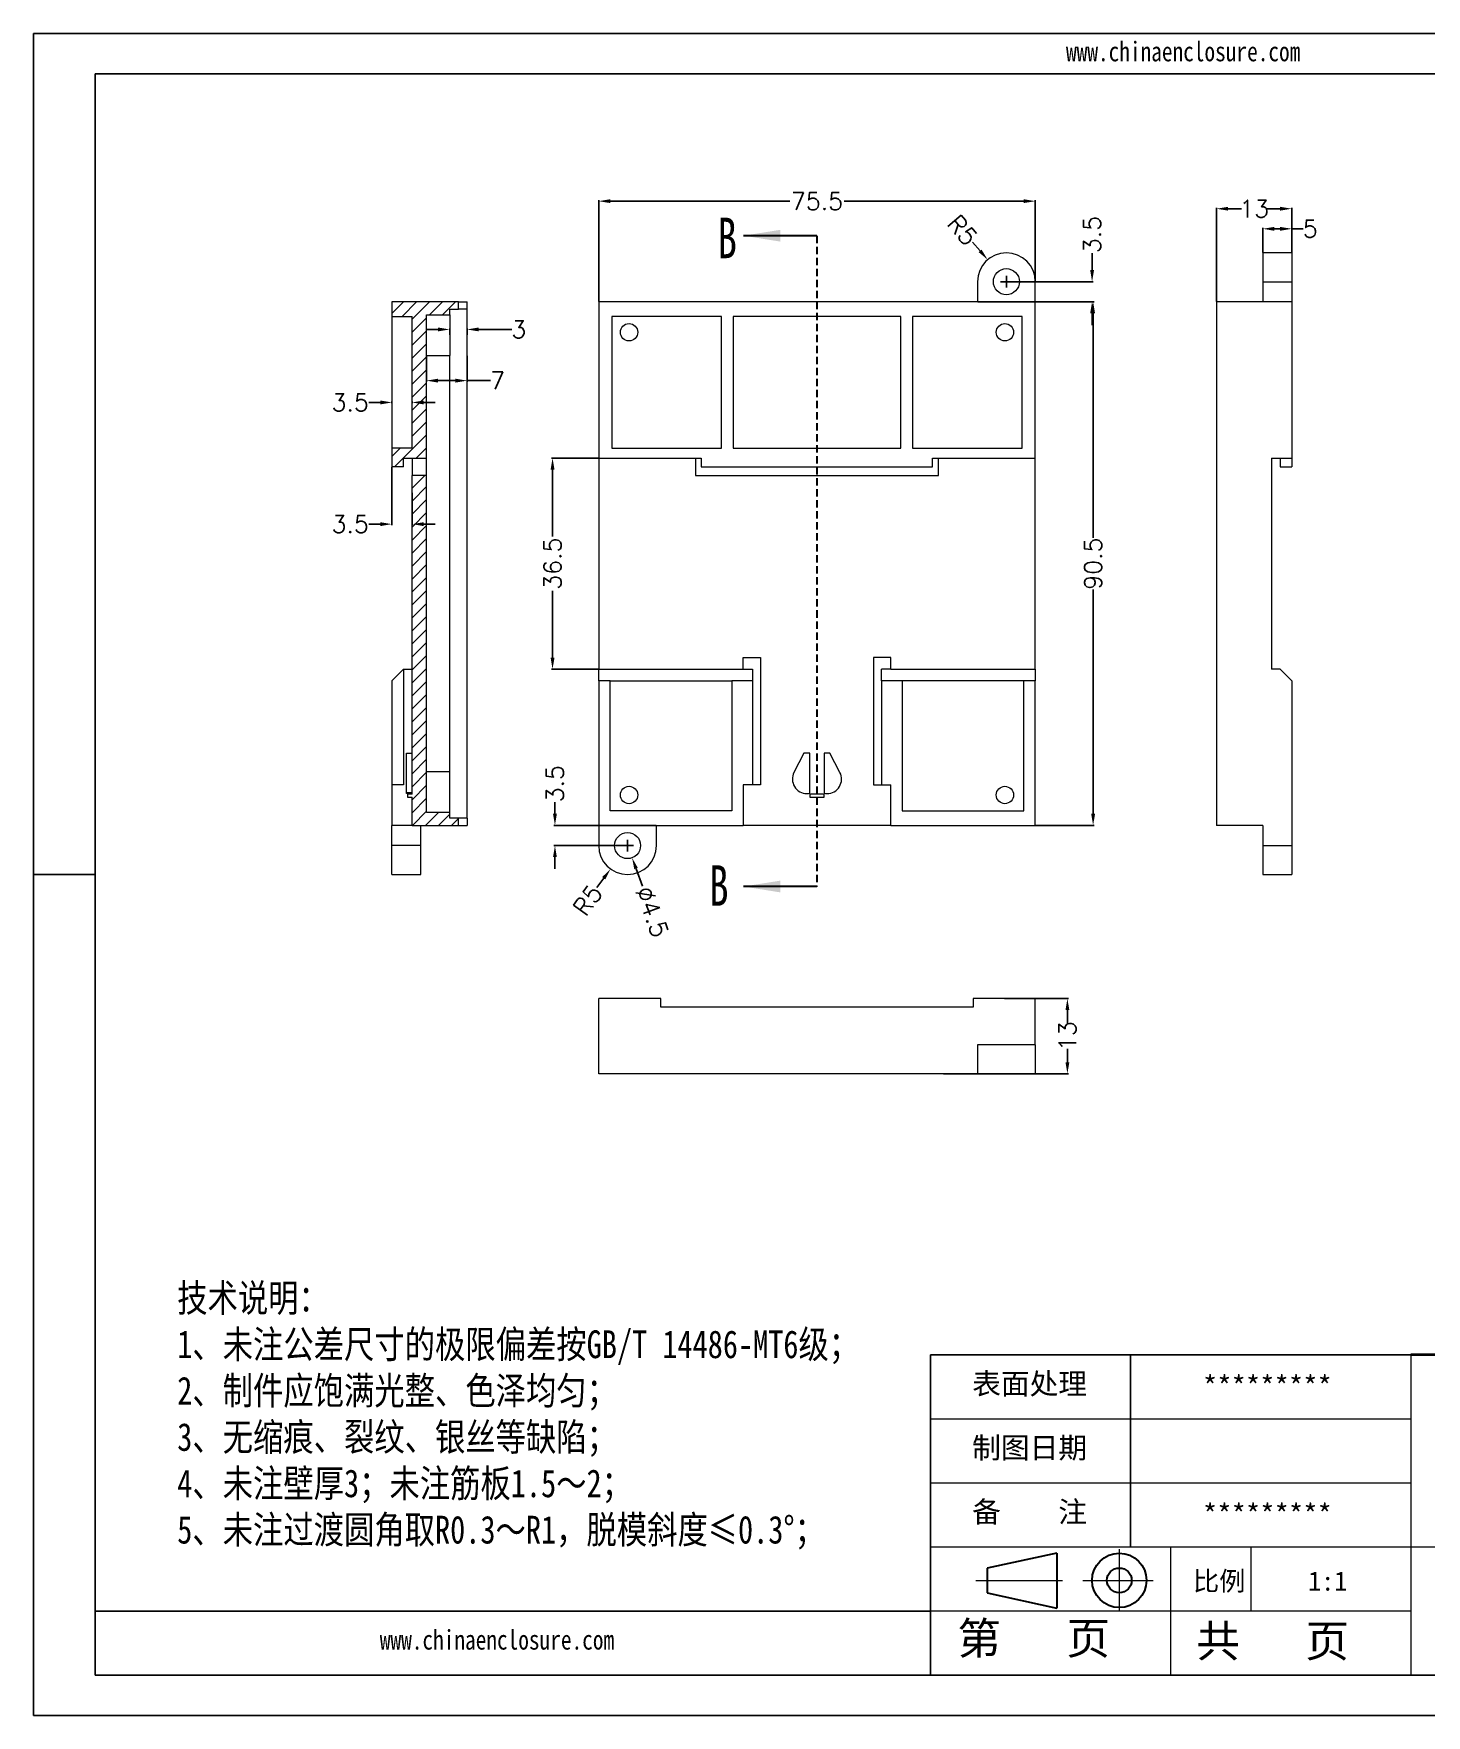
# Model space of a CAD drawing. Header units: inches. Extents: x 918 to 1969, y 1101 to 1392.
# Drawn here: x 917.7 to 1158.6, y 1101 to 1391.8 of the extents above; entities that cross this region are included whole.
import ezdxf

# ---------------------------------------------------------------- set-up
doc = ezdxf.new("R2010")
doc.units = ezdxf.units.IN
doc.linetypes.add('CENTER2', pattern=[28.575, 19.05, -3.175, 3.175, -3.175])
doc.linetypes.add('HIDDEN', pattern=[1.905, 1.27, -0.635])
doc.layers.add('文字', color=81, linetype='Continuous')
for name, color, linetype, lineweight in [('粗实线', 7, 'Continuous', 30), ('细实线', 3, 'Continuous', 9), ('细点划线', 2, 'CENTER2', 9)]:
    doc.layers.add(name, color=color, linetype=linetype, lineweight=lineweight)
doc.styles.add('SLDTEXTSTYLE5', font='TXT', dxfattribs={"width": 0.7})
doc.styles.get("Standard").update_dxf_attribs({"font": 'txt', "bigfont": 'gbcbig.shx'})
doc.styles.add('宋体', font='', dxfattribs={"width": 0.8, "height": 3.5})
doc.styles.get('宋体').set_extended_font_data('SimSun')
doc.dimstyles.new('3', dxfattribs={"dimtxt": 3, "dimasz": 2, "dimexe": 0.18, "dimexo": 0.0625, "dimgap": 0.2, "dimtad": 0, "dimzin": 12, "dimdsep": 46, "dimtxsty": 'Standard', "dimcen": 1, "dimclrd": 3, "dimclre": 3, "dimadec": 0, "dimazin": 0, "dimtfac": 1, "dimtofl": 0, "dimtmove": 0, "dimatfit": 3, "dimfxl": 0, "dimtolj": 1, "dimtzin": 0, "dimarcsym": 0})

# ---------------------------------------------------------------- blocks, each defined once
blk = doc.blocks.new('*D160')
at = {"color": 3, "lineweight": -2, "transparency": 16777216}
for p, q in [((1015.43, 1345.45), (1015.43, 1362.99)), ((1017.43, 1362.81), (1048.48, 1362.81)), ((1088.93, 1362.81), (1057.88, 1362.81)), ((1090.93, 1348.95), (1090.93, 1362.99))]:
    blk.add_line(p, q, dxfattribs=at)
at = {"color": 3, "transparency": 16777216}
for points in [[(1017.43, 1363.14), (1017.43, 1362.48), (1015.43, 1362.81)], [(1088.93, 1363.14), (1088.93, 1362.48), (1090.93, 1362.81)]]:
    blk.add_solid(points, dxfattribs=at)
at = {"layer": 'Defpoints', "color": 0, "transparency": 16777216}
for p in [(1090.93, 1362.81), (1090.93, 1348.89), (1015.43, 1345.39)]:
    blk.add_point(p, dxfattribs=at)
at = {"color": 0, "transparency": 16777216, "insert": (1053.18, 1362.81), "char_height": 3, "attachment_point": 5}
blk.add_mtext('\\A1;75.5', dxfattribs=at)
blk = doc.blocks.new('*D161')
at = {"color": 3, "lineweight": -2, "transparency": 16777216}
for p, q in [((1100.75, 1350.89), (1100.75, 1353.83)), ((1085.99, 1348.89), (1100.93, 1348.89)), ((1080.99, 1345.39), (1100.93, 1345.39)), ((1100.75, 1343.39), (1100.75, 1341.39))]:
    blk.add_line(p, q, dxfattribs=at)
at = {"color": 3, "transparency": 16777216}
for points in [[(1100.42, 1350.89), (1101.09, 1350.89), (1100.75, 1348.89)], [(1100.42, 1343.39), (1101.09, 1343.39), (1100.75, 1345.39)]]:
    blk.add_solid(points, dxfattribs=at)
at = {"layer": 'Defpoints', "color": 0, "transparency": 16777216}
for p in [(1085.93, 1348.89), (1080.93, 1345.39), (1100.75, 1345.39)]:
    blk.add_point(p, dxfattribs=at)
at = {"color": 0, "transparency": 16777216, "insert": (1100.75, 1357.03), "char_height": 3, "attachment_point": 5, "rotation": 90}
blk.add_mtext('\\A1;3.5', dxfattribs=at)
blk = doc.blocks.new('*D162')
at = {"color": 3, "lineweight": -2, "transparency": 16777216}
for p, q in [((1080.99, 1345.39), (1101.11, 1345.39)), ((1100.93, 1343.39), (1100.93, 1304.59)), ((1100.93, 1256.89), (1100.93, 1295.69)), ((1090.99, 1254.89), (1101.11, 1254.89))]:
    blk.add_line(p, q, dxfattribs=at)
at = {"color": 3, "transparency": 16777216}
for points in [[(1100.6, 1343.39), (1101.27, 1343.39), (1100.93, 1345.39)], [(1100.6, 1256.89), (1101.27, 1256.89), (1100.93, 1254.89)]]:
    blk.add_solid(points, dxfattribs=at)
at = {"layer": 'Defpoints', "color": 0, "transparency": 16777216}
for p in [(1080.93, 1345.39), (1090.93, 1254.89), (1100.93, 1254.89)]:
    blk.add_point(p, dxfattribs=at)
at = {"color": 0, "transparency": 16777216, "insert": (1100.93, 1300.14), "char_height": 3, "attachment_point": 5, "rotation": 90}
blk.add_mtext('\\A1;90.5', dxfattribs=at)
blk = doc.blocks.new('*D163')
at = {"color": 3, "lineweight": -2, "transparency": 16777216}
for p, q in [((1007.87, 1256.89), (1007.87, 1258.89)), ((1025.37, 1254.89), (1007.69, 1254.89)), ((1020.37, 1251.39), (1007.69, 1251.39)), ((1007.87, 1249.39), (1007.87, 1247.39))]:
    blk.add_line(p, q, dxfattribs=at)
at = {"color": 3, "transparency": 16777216}
for points in [[(1007.53, 1256.89), (1008.2, 1256.89), (1007.87, 1254.89)], [(1007.53, 1249.39), (1008.2, 1249.39), (1007.87, 1251.39)]]:
    blk.add_solid(points, dxfattribs=at)
at = {"layer": 'Defpoints', "color": 0, "transparency": 16777216}
for p in [(1007.87, 1254.89), (1025.43, 1254.89), (1020.43, 1251.39)]:
    blk.add_point(p, dxfattribs=at)
at = {"color": 0, "transparency": 16777216, "insert": (1007.87, 1262.09), "char_height": 3, "attachment_point": 5, "rotation": 90}
blk.add_mtext('\\A1;3.5', dxfattribs=at)
blk = doc.blocks.new('*D164')
at = {"color": 3, "lineweight": -2, "transparency": 16777216}
for p, q in [((1019.43, 1251.39), (1021.43, 1251.39)), ((1020.43, 1250.39), (1020.43, 1252.39)), ((1015.12, 1244.12), (1016.3, 1245.74))]:
    blk.add_line(p, q, dxfattribs=at)
at = {"color": 3, "transparency": 16777216}
blk.add_solid([(1016.03, 1245.94), (1016.56, 1245.54), (1017.48, 1247.35)], dxfattribs=at)
at = {"layer": 'Defpoints', "color": 0, "transparency": 16777216}
for p in [(1020.43, 1251.39), (1017.48, 1247.35)]:
    blk.add_point(p, dxfattribs=at)
at = {"color": 0, "transparency": 16777216, "insert": (1013.52, 1241.94), "char_height": 3, "attachment_point": 5, "rotation": 53.8203}
blk.add_mtext('\\A1;R5', dxfattribs=at)
blk = doc.blocks.new('*D165')
at = {"color": 3, "lineweight": -2, "transparency": 16777216}
for p, q in [((1080.09, 1355.74), (1081.39, 1354.22)), ((1085.93, 1347.89), (1085.93, 1349.89)), ((1084.93, 1348.89), (1086.93, 1348.89))]:
    blk.add_line(p, q, dxfattribs=at)
at = {"color": 3, "transparency": 16777216}
blk.add_solid([(1081.64, 1354.43), (1081.13, 1354), (1082.69, 1352.69)], dxfattribs=at)
at = {"layer": 'Defpoints', "color": 0, "transparency": 16777216}
for p in [(1082.69, 1352.69), (1085.93, 1348.89)]:
    blk.add_point(p, dxfattribs=at)
at = {"color": 0, "transparency": 16777216, "insert": (1078.34, 1357.79), "char_height": 3, "attachment_point": 5, "rotation": 310.4336}
blk.add_mtext('\\A1;R5', dxfattribs=at)
blk = doc.blocks.new('*D166')
at = {"color": 3, "lineweight": -2, "transparency": 16777216}
for p, q in [((1019.43, 1251.39), (1021.43, 1251.39)), ((1020.43, 1250.39), (1020.43, 1252.39)), ((1023.03, 1244.35), (1021.9, 1247.4))]:
    blk.add_line(p, q, dxfattribs=at)
at = {"color": 3, "transparency": 16777216}
blk.add_solid([(1022.21, 1247.52), (1021.59, 1247.29), (1021.21, 1249.28)], dxfattribs=at)
at = {"layer": 'Defpoints', "color": 0, "transparency": 16777216}
for p in [(1019.65, 1253.5), (1021.21, 1249.28)]:
    blk.add_point(p, dxfattribs=at)
at = {"color": 0, "transparency": 16777216, "insert": (1024.66, 1239.95), "char_height": 3, "attachment_point": 5, "rotation": 290.2964}
blk.add_mtext('\\A1;∅4.5', dxfattribs=at)
blk = doc.blocks.new('*D175')
at = {"color": 3, "lineweight": -2, "transparency": 16777216}
for p, q in [((1130.27, 1353.95), (1130.27, 1358.21)), ((1132.27, 1358.03), (1133.27, 1358.03)), ((1135.27, 1353.95), (1135.27, 1358.21)), ((1135.27, 1358.03), (1137.27, 1358.03))]:
    blk.add_line(p, q, dxfattribs=at)
at = {"color": 3, "transparency": 16777216}
for points in [[(1132.27, 1358.36), (1132.27, 1357.69), (1130.27, 1358.03)], [(1133.27, 1358.36), (1133.27, 1357.69), (1135.27, 1358.03)]]:
    blk.add_solid(points, dxfattribs=at)
at = {"layer": 'Defpoints', "color": 0, "transparency": 16777216}
for p in [(1135.27, 1358.03), (1130.27, 1353.89), (1135.27, 1353.89)]:
    blk.add_point(p, dxfattribs=at)
at = {"color": 0, "transparency": 16777216, "insert": (1138.47, 1358.03), "char_height": 3, "attachment_point": 5}
blk.add_mtext('\\A1;5', dxfattribs=at)
blk = doc.blocks.new('*D176')
at = {"color": 3, "lineweight": -2, "transparency": 16777216}
for p, q in [((1122.27, 1345.45), (1122.27, 1361.68)), ((1124.27, 1361.5), (1126.57, 1361.5)), ((1133.27, 1361.5), (1130.97, 1361.5)), ((1135.27, 1353.95), (1135.27, 1361.68))]:
    blk.add_line(p, q, dxfattribs=at)
at = {"color": 3, "transparency": 16777216}
for points in [[(1124.27, 1361.83), (1124.27, 1361.17), (1122.27, 1361.5)], [(1133.27, 1361.83), (1133.27, 1361.17), (1135.27, 1361.5)]]:
    blk.add_solid(points, dxfattribs=at)
at = {"layer": 'Defpoints', "color": 0, "transparency": 16777216}
for p in [(1135.27, 1361.5), (1135.27, 1353.89), (1122.27, 1345.39)]:
    blk.add_point(p, dxfattribs=at)
at = {"color": 0, "transparency": 16777216, "insert": (1128.77, 1361.5), "char_height": 3, "attachment_point": 5}
blk.add_mtext('\\A1;13', dxfattribs=at)
blk = doc.blocks.new('*D177')
at = {"color": 3, "lineweight": -2, "transparency": 16777216}
for p, q in [((1015.37, 1318.39), (1007.27, 1318.39)), ((1007.45, 1316.39), (1007.45, 1304.84)), ((1007.45, 1283.89), (1007.45, 1295.44)), ((1015.37, 1281.89), (1007.27, 1281.89))]:
    blk.add_line(p, q, dxfattribs=at)
at = {"color": 3, "transparency": 16777216}
for points in [[(1007.12, 1316.39), (1007.79, 1316.39), (1007.45, 1318.39)], [(1007.12, 1283.89), (1007.79, 1283.89), (1007.45, 1281.89)]]:
    blk.add_solid(points, dxfattribs=at)
at = {"layer": 'Defpoints', "color": 0, "transparency": 16777216}
for p in [(1007.45, 1318.39), (1015.43, 1318.39), (1015.43, 1281.89)]:
    blk.add_point(p, dxfattribs=at)
at = {"color": 0, "transparency": 16777216, "insert": (1007.45, 1300.14), "char_height": 3, "attachment_point": 5, "rotation": 90}
blk.add_mtext('\\A1;36.5', dxfattribs=at)
blk = doc.blocks.new('*D178')
at = {"color": 3, "lineweight": -2, "transparency": 16777216}
for p, q in [((987.67, 1340.63), (985.67, 1340.63)), ((989.67, 1339.7), (989.67, 1340.81)), ((992.67, 1339.7), (992.67, 1340.81)), ((994.67, 1340.63), (1000.42, 1340.63))]:
    blk.add_line(p, q, dxfattribs=at)
at = {"color": 3, "transparency": 16777216}
for points in [[(987.67, 1340.96), (987.67, 1340.3), (989.67, 1340.63)], [(994.67, 1340.96), (994.67, 1340.3), (992.67, 1340.63)]]:
    blk.add_solid(points, dxfattribs=at)
at = {"layer": 'Defpoints', "color": 0, "transparency": 16777216}
for p in [(992.67, 1340.63), (989.67, 1339.64), (992.67, 1339.64)]:
    blk.add_point(p, dxfattribs=at)
at = {"color": 0, "transparency": 16777216, "insert": (1001.62, 1340.63), "char_height": 3, "attachment_point": 5}
blk.add_mtext('\\A1;3', dxfattribs=at)
blk = doc.blocks.new('*D179')
at = {"color": 3, "lineweight": -2, "transparency": 16777216}
for p, q in [((985.67, 1336.08), (985.67, 1331.6)), ((992.67, 1336.08), (992.67, 1331.6)), ((987.67, 1331.78), (990.67, 1331.78)), ((992.67, 1331.78), (996.74, 1331.78))]:
    blk.add_line(p, q, dxfattribs=at)
at = {"color": 3, "transparency": 16777216}
for points in [[(987.67, 1332.11), (987.67, 1331.44), (985.67, 1331.78)], [(990.67, 1332.11), (990.67, 1331.44), (992.67, 1331.78)]]:
    blk.add_solid(points, dxfattribs=at)
at = {"layer": 'Defpoints', "color": 0, "transparency": 16777216}
for p in [(985.67, 1336.14), (992.67, 1336.14), (992.67, 1331.78)]:
    blk.add_point(p, dxfattribs=at)
at = {"color": 0, "transparency": 16777216, "insert": (997.94, 1331.78), "char_height": 3, "attachment_point": 5}
blk.add_mtext('\\A1;7', dxfattribs=at)
blk = doc.blocks.new('*D180')
at = {"color": 3, "lineweight": -2, "transparency": 16777216}
for p, q in [((977.67, 1328.01), (975.67, 1328.01)), ((979.67, 1327.88), (979.67, 1328.19)), ((983.17, 1327.88), (983.17, 1328.19)), ((985.17, 1328.01), (987.17, 1328.01))]:
    blk.add_line(p, q, dxfattribs=at)
at = {"color": 3, "transparency": 16777216}
for points in [[(977.67, 1328.34), (977.67, 1327.67), (979.67, 1328.01)], [(985.17, 1328.34), (985.17, 1327.67), (983.17, 1328.01)]]:
    blk.add_solid(points, dxfattribs=at)
at = {"layer": 'Defpoints', "color": 0, "transparency": 16777216}
for p in [(979.67, 1328.01), (979.67, 1327.82), (983.17, 1327.82)]:
    blk.add_point(p, dxfattribs=at)
at = {"color": 0, "transparency": 16777216, "insert": (972.47, 1328.01), "char_height": 3, "attachment_point": 5}
blk.add_mtext('\\A1;3.5', dxfattribs=at)
blk = doc.blocks.new('*D181')
at = {"color": 3, "lineweight": -2, "transparency": 16777216}
for p, q in [((979.67, 1316.83), (979.67, 1306.79)), ((983.17, 1312.37), (983.17, 1306.79)), ((977.67, 1306.97), (975.67, 1306.97)), ((985.17, 1306.97), (987.17, 1306.97))]:
    blk.add_line(p, q, dxfattribs=at)
at = {"color": 3, "transparency": 16777216}
for points in [[(977.67, 1307.3), (977.67, 1306.63), (979.67, 1306.97)], [(985.17, 1307.3), (985.17, 1306.63), (983.17, 1306.97)]]:
    blk.add_solid(points, dxfattribs=at)
at = {"layer": 'Defpoints', "color": 0, "transparency": 16777216}
for p in [(979.67, 1316.89), (983.17, 1312.43), (979.67, 1306.97)]:
    blk.add_point(p, dxfattribs=at)
at = {"color": 0, "transparency": 16777216, "insert": (972.47, 1306.97), "char_height": 3, "attachment_point": 5}
blk.add_mtext('\\A1;3.5', dxfattribs=at)
blk = doc.blocks.new('*D182')
at = {"color": 3, "lineweight": -2, "transparency": 16777216}
for p, q in [((1085.62, 1224.94), (1096.66, 1224.94)), ((1096.48, 1222.94), (1096.48, 1220.64)), ((1096.48, 1213.94), (1096.48, 1216.24)), ((1075.06, 1211.94), (1096.66, 1211.94))]:
    blk.add_line(p, q, dxfattribs=at)
at = {"color": 3, "transparency": 16777216}
for points in [[(1096.15, 1222.94), (1096.82, 1222.94), (1096.48, 1224.94)], [(1096.15, 1213.94), (1096.82, 1213.94), (1096.48, 1211.94)]]:
    blk.add_solid(points, dxfattribs=at)
at = {"layer": 'Defpoints', "color": 0, "transparency": 16777216}
for p in [(1085.55, 1224.94), (1096.48, 1224.94), (1074.99, 1211.94)]:
    blk.add_point(p, dxfattribs=at)
at = {"color": 0, "transparency": 16777216, "insert": (1096.48, 1218.44), "char_height": 3, "attachment_point": 5, "rotation": 90}
blk.add_mtext('\\A1;13', dxfattribs=at)

msp = doc.modelspace()

# ---------------------------------------------------------------- hatches: boundary and pattern name
at = {"linetype": 'Continuous', "lineweight": 0}
h = msp.add_hatch(dxfattribs=at)
h.set_pattern_fill('ANSI31', color=4, scale=0.5, angle=3e-322, style=0)
h.paths.add_polyline_path([(983.172, 1342.888), (983.172, 1320.088), (979.672, 1320.088), (979.672, 1316.888), (981.672, 1316.888), (981.672, 1318.388), (985.672, 1318.388), (985.672, 1343.138), (989.672, 1343.138), (989.672, 1344.138), (991.172, 1344.138), (991.172, 1345.388), (979.672, 1345.388), (979.672, 1342.888)], flags=0)
h = msp.add_hatch(dxfattribs=at)
h.set_pattern_fill('ANSI31', color=4, scale=0.5, angle=3e-322, style=0)
h.paths.add_polyline_path([(983.172, 1315.388), (983.172, 1260.288), (982.372, 1260.288), (982.372, 1259.788), (983.172, 1259.788), (983.172, 1254.888), (991.172, 1254.888), (991.172, 1256.138), (989.672, 1256.138), (989.672, 1257.138), (985.672, 1257.138), (985.672, 1315.388)], flags=0)

# ---------------------------------------------------------------- linework, layer by layer
for p, q in [((917.718, 1391.774), (1328.94, 1391.774)), ((917.718, 1391.774), (917.718, 1101.011)), ((928.359, 1384.851), (1322.017, 1384.851)), ((928.359, 1384.851), (928.359, 1107.934)), ((928.359, 1246.392), (917.718, 1246.392)), ((917.718, 1235.623), (917.718, 1101.011)), ((1155.867, 1163.317), (1072.792, 1163.317)), ((1072.792, 1107.934), (1072.792, 1163.317)), ((1107.406, 1130.087), (1107.406, 1163.317)), ((1072.792, 1119.011), (928.359, 1119.011)), ((928.359, 1107.934), (1322.017, 1107.934)), ((917.718, 1101.011), (1328.94, 1101.011)), ((917.718, 1101.011), (1108.099, 1101.011))]:
    msp.add_line(p, q)
at = {"color": 7, "linetype": 'Continuous', "lineweight": 30}
for p, q in [((1053.178, 1356.836), (1040.478, 1356.836)), ((1053.178, 1244.315), (1040.478, 1244.315))]:
    msp.add_line(p, q, dxfattribs=at)
at = {"color": 1, "linetype": 'HIDDEN', "lineweight": 30}
msp.add_line((1053.178, 1356.836), (1053.178, 1244.315), dxfattribs=at)
at = {"color": 7, "linetype": 'Continuous', "lineweight": 15}
for p, q in [((1135.272, 1353.888), (1130.272, 1353.888)), ((1130.272, 1353.888), (1130.272, 1348.888)), ((1135.272, 1353.888), (1135.272, 1348.888)), ((1080.928, 1348.888), (1080.928, 1345.388)), ((1090.928, 1318.388), (1090.928, 1348.888)), ((1130.272, 1348.888), (1135.272, 1348.888)), ((1130.272, 1348.888), (1130.272, 1345.388)), ((1135.272, 1348.888), (1135.272, 1345.388)), ((979.672, 1345.388), (979.672, 1342.888)), ((991.172, 1345.388), (979.672, 1345.388)), ((989.672, 1343.138), (989.672, 1344.138)), ((989.672, 1344.138), (991.172, 1344.138)), ((991.172, 1344.138), (991.172, 1345.388)), ((991.172, 1345.388), (992.672, 1345.388)), ((992.672, 1344.138), (991.172, 1344.138)), ((992.672, 1344.138), (992.672, 1345.388)), ((992.672, 1256.138), (992.672, 1344.138)), ((1015.428, 1345.388), (1015.428, 1318.388)), ((1080.928, 1345.388), (1015.428, 1345.388)), ((1135.272, 1345.388), (1122.272, 1345.388)), ((1122.272, 1345.388), (1122.272, 1254.888)), ((1135.272, 1345.388), (1135.272, 1318.388)), ((979.672, 1342.888), (983.172, 1342.888)), ((979.672, 1342.888), (979.672, 1320.088)), ((983.172, 1320.088), (983.172, 1342.888)), ((985.672, 1343.138), (989.672, 1343.138)), ((985.672, 1318.388), (985.672, 1343.138)), ((989.672, 1343.138), (989.672, 1336.138)), ((1036.678, 1342.888), (1017.678, 1342.888)), ((1017.678, 1342.888), (1017.678, 1320.088)), ((1036.678, 1320.088), (1036.678, 1342.888)), ((1067.678, 1342.888), (1038.678, 1342.888)), ((1038.678, 1342.888), (1038.678, 1320.088)), ((1067.678, 1320.088), (1067.678, 1342.888)), ((1088.678, 1342.888), (1069.678, 1342.888)), ((1069.678, 1342.888), (1069.678, 1320.088)), ((1088.678, 1320.088), (1088.678, 1342.888)), ((985.672, 1336.138), (989.672, 1336.138)), ((989.672, 1264.138), (989.672, 1336.138)), ((979.672, 1320.088), (979.672, 1316.888)), ((983.172, 1320.088), (979.672, 1320.088)), ((1017.678, 1320.088), (1036.678, 1320.088)), ((1038.678, 1320.088), (1067.678, 1320.088)), ((1069.678, 1320.088), (1088.678, 1320.088)), ((981.672, 1318.388), (985.672, 1318.388)), ((981.672, 1316.888), (981.672, 1318.388)), ((983.172, 1318.388), (983.172, 1315.388)), ((985.672, 1315.388), (985.672, 1318.388)), ((1015.428, 1318.388), (1033.178, 1318.388)), ((1015.428, 1318.388), (1015.428, 1281.888)), ((1032.178, 1318.388), (1032.178, 1315.388)), ((1033.178, 1318.388), (1033.178, 1316.888)), ((1073.178, 1318.388), (1090.928, 1318.388)), ((1073.178, 1316.888), (1073.178, 1318.388)), ((1074.178, 1315.388), (1074.178, 1318.388)), ((1090.928, 1281.888), (1090.928, 1318.388)), ((1131.772, 1318.388), (1135.272, 1318.388)), ((1131.772, 1318.388), (1131.772, 1281.888)), ((1133.272, 1318.388), (1133.272, 1316.888)), ((1135.272, 1318.388), (1135.272, 1316.888)), ((981.672, 1316.888), (979.672, 1316.888)), ((985.672, 1315.388), (983.172, 1315.388)), ((983.172, 1260.288), (983.172, 1315.388)), ((985.672, 1257.138), (985.672, 1315.388)), ((1032.178, 1315.388), (1074.178, 1315.388)), ((1033.178, 1316.888), (1073.178, 1316.888)), ((1133.272, 1316.888), (1135.272, 1316.888)), ((1040.428, 1283.888), (1043.428, 1283.888)), ((1040.428, 1281.888), (1040.428, 1283.888)), ((1043.428, 1283.888), (1043.428, 1261.888)), ((1065.928, 1283.888), (1062.928, 1283.888)), ((1062.928, 1283.888), (1062.928, 1261.888)), ((1065.928, 1281.888), (1065.928, 1283.888)), ((981.672, 1281.888), (979.672, 1279.888)), ((979.672, 1279.888), (979.672, 1261.888)), ((981.672, 1281.888), (981.672, 1261.888)), ((981.672, 1281.888), (983.172, 1281.888)), ((1015.428, 1281.888), (1040.428, 1281.888)), ((1015.428, 1279.888), (1015.428, 1281.888)), ((1015.428, 1279.888), (1015.428, 1251.388)), ((1017.428, 1279.888), (1015.428, 1279.888)), ((1017.428, 1257.388), (1017.428, 1279.888)), ((1017.428, 1279.888), (1038.428, 1279.888)), ((1038.428, 1279.888), (1038.428, 1257.388)), ((1042.028, 1279.888), (1038.428, 1279.888)), ((1040.428, 1281.888), (1042.028, 1281.888)), ((1042.028, 1281.888), (1042.028, 1279.888)), ((1042.028, 1279.888), (1042.028, 1261.888)), ((1065.928, 1281.888), (1064.328, 1281.888)), ((1064.328, 1279.888), (1064.328, 1281.888)), ((1064.328, 1279.888), (1064.328, 1261.888)), ((1067.928, 1279.888), (1064.328, 1279.888)), ((1065.928, 1281.888), (1090.928, 1281.888)), ((1067.928, 1279.888), (1067.928, 1257.388)), ((1088.928, 1279.888), (1067.928, 1279.888)), ((1088.928, 1257.388), (1088.928, 1279.888)), ((1090.928, 1279.888), (1088.928, 1279.888)), ((1090.928, 1281.888), (1090.928, 1279.888)), ((1090.928, 1254.888), (1090.928, 1279.888)), ((1133.272, 1281.888), (1131.772, 1281.888)), ((1135.272, 1279.888), (1133.272, 1281.888)), ((1135.272, 1279.888), (1135.272, 1251.388)), ((982.172, 1267.388), (983.172, 1267.388)), ((982.172, 1260.588), (982.172, 1267.388)), ((1050.928, 1267.388), (1049.204, 1264.03)), ((1051.928, 1267.388), (1050.928, 1267.388)), ((1051.928, 1260.588), (1051.928, 1267.388)), ((1055.428, 1267.388), (1054.428, 1267.388)), ((1054.428, 1267.388), (1054.428, 1260.588)), ((1057.152, 1264.03), (1055.428, 1267.388)), ((989.672, 1264.138), (985.672, 1264.138)), ((989.672, 1257.138), (989.672, 1264.138)), ((981.672, 1261.888), (979.672, 1261.888)), ((979.672, 1261.888), (979.672, 1254.888)), ((982.172, 1260.588), (983.172, 1260.588)), ((982.172, 1260.388), (982.172, 1260.588)), ((983.172, 1260.388), (982.172, 1260.388)), ((982.372, 1260.288), (982.372, 1259.788)), ((983.172, 1260.288), (982.372, 1260.288)), ((982.372, 1259.788), (983.172, 1259.788)), ((983.172, 1254.888), (983.172, 1259.788)), ((1042.028, 1261.888), (1040.428, 1261.888)), ((1040.428, 1261.888), (1040.428, 1254.888)), ((1043.428, 1261.888), (1042.028, 1261.888)), ((1051.428, 1260.388), (1051.728, 1260.388)), ((1054.428, 1260.288), (1051.928, 1260.288)), ((1051.928, 1260.288), (1051.928, 1259.788)), ((1051.928, 1259.788), (1054.428, 1259.788)), ((1054.428, 1259.788), (1054.428, 1260.288)), ((1054.628, 1260.388), (1054.928, 1260.388)), ((1062.928, 1261.888), (1064.328, 1261.888)), ((1064.328, 1261.888), (1065.928, 1261.888)), ((1065.928, 1254.888), (1065.928, 1261.888)), ((989.672, 1257.138), (985.672, 1257.138)), ((989.672, 1256.138), (989.672, 1257.138)), ((991.172, 1256.138), (989.672, 1256.138)), ((991.172, 1254.888), (991.172, 1256.138)), ((992.672, 1256.138), (991.172, 1256.138)), ((992.672, 1256.138), (992.672, 1254.888)), ((1038.428, 1257.388), (1017.428, 1257.388)), ((1067.928, 1257.388), (1088.928, 1257.388)), ((983.172, 1254.888), (979.672, 1254.888)), ((979.672, 1251.388), (979.672, 1254.888)), ((983.172, 1254.888), (991.172, 1254.888)), ((984.672, 1251.388), (984.672, 1254.888)), ((991.172, 1254.888), (992.672, 1254.888)), ((1025.428, 1251.388), (1025.428, 1254.888)), ((1025.428, 1254.888), (1040.428, 1254.888)), ((1065.928, 1254.888), (1040.428, 1254.888)), ((1065.928, 1254.888), (1090.928, 1254.888)), ((1130.272, 1254.888), (1122.272, 1254.888)), ((1130.272, 1254.888), (1130.272, 1251.388)), ((984.672, 1251.388), (979.672, 1251.388)), ((979.672, 1246.388), (979.672, 1251.388)), ((984.672, 1246.388), (984.672, 1251.388)), ((1130.272, 1251.388), (1135.272, 1251.388)), ((1130.272, 1251.388), (1130.272, 1246.388)), ((1135.272, 1251.388), (1135.272, 1246.388)), ((979.672, 1246.388), (984.672, 1246.388)), ((1130.272, 1246.388), (1135.272, 1246.388)), ((1026.178, 1224.943), (1015.428, 1224.943)), ((1015.428, 1211.943), (1015.428, 1224.943)), ((1026.178, 1223.443), (1026.178, 1224.943)), ((1080.178, 1224.943), (1080.178, 1223.443)), ((1090.928, 1224.943), (1080.178, 1224.943)), ((1090.928, 1216.943), (1090.928, 1224.943)), ((1080.178, 1223.443), (1026.178, 1223.443)), ((1080.928, 1216.943), (1080.928, 1211.943)), ((1090.928, 1216.943), (1080.928, 1216.943)), ((1090.928, 1216.943), (1090.928, 1211.943)), ((1080.928, 1211.943), (1015.428, 1211.943)), ((1090.928, 1211.943), (1080.928, 1211.943))]:
    msp.add_line(p, q, dxfattribs=at)
for centre, radius in [((1085.928, 1348.888), 2.25), ((1020.678, 1340.138), 1.5), ((1085.678, 1340.138), 1.5), ((1020.678, 1260.138), 1.5), ((1085.678, 1260.138), 1.5), ((1020.428, 1251.388), 2.25)]:
    msp.add_circle(centre, radius, dxfattribs=at)
for centre, radius, start, end in [((1085.928, 1348.888), 5, 0, 180), ((1051.428, 1262.888), 2.5, 152.82503, 270), ((1054.928, 1262.888), 2.5, 270, 27.17497), ((1051.728, 1260.588), 0.2, 270, 0), ((1054.628, 1260.588), 0.2, 180, 270), ((1020.428, 1251.388), 5, 180, 0)]:
    msp.add_arc(centre, radius, start, end, dxfattribs=at)
at = {"color": 7, "linetype": 'Continuous', "lineweight": 30}
for points in [[(1040.478, 1356.836), (1046.828, 1355.82), (1046.828, 1357.852)], [(1040.478, 1244.315), (1046.828, 1243.299), (1046.828, 1245.331)]]:
    msp.add_solid(points, dxfattribs=at)
at = {"layer": '粗实线', "color": 7, "lineweight": 40}
msp.add_line((1322.017, 1163.317), (1155.867, 1163.317), dxfattribs=at)
at = {"layer": '粗实线', "color": 7}
for p, q in [((1094.683, 1129.051), (1082.58, 1126.486)), ((1094.683, 1129.051), (1094.683, 1119.566)), ((1082.58, 1126.486), (1082.58, 1122.205)), ((1082.58, 1122.205), (1094.683, 1119.566))]:
    msp.add_line(p, q, dxfattribs=at)
for radius in [4.705, 2.14]:
    msp.add_circle((1105.455, 1124.346), radius, dxfattribs=at)
at = {"layer": '细实线', "color": 7}
for p, q in [((1155.867, 1163.317), (1155.867, 1107.934)), ((1155.867, 1152.241), (1072.792, 1152.241)), ((1155.867, 1141.164), (1072.792, 1141.164)), ((1322.017, 1130.087), (1072.792, 1130.087)), ((1114.329, 1130.087), (1114.329, 1107.934)), ((1128.175, 1130.087), (1128.175, 1119.011)), ((1155.867, 1119.011), (1072.792, 1119.011))]:
    msp.add_line(p, q, dxfattribs=at)
at = {"layer": '细点划线', "color": 7}
for p, q in [((1105.455, 1129.762), (1105.455, 1119.011)), ((1080.651, 1124.346), (1095.61, 1124.346)), ((1099.162, 1124.346), (1111.323, 1124.346))]:
    msp.add_line(p, q, dxfattribs=at)

# ---------------------------------------------------------------- texts
at = {"color": 7, "linetype": 'Continuous', "char_height": 7, "attachment_point": 1, "style": 'SLDTEXTSTYLE5'}
for insert in [(1035.994, 1359.947), (1034.553, 1247.983)]:
    msp.add_mtext('B', dxfattribs=dict(at, insert=insert))
at = {"char_height": 3.64275, "width": 2070.3594, "attachment_point": 1}
for s, insert in [('{\\fSimHei|b0|i0|c134|p49;表面处理}', (1080.016, 1160.174)), ('{\\fSimHei|b0|i0|c134|p49;*********}', (1119.914, 1159.705)), ('{\\fSimHei|b0|i0|c134|p49;制图日期}', (1080.016, 1149.097)), ('{\\fSimHei|b0|i0|c134|p49;备    注}', (1080.016, 1138.02)), ('{\\fSimHei|b0|i0|c134|p49;*********}', (1119.914, 1137.552))]:
    msp.add_mtext(s, dxfattribs=dict(at, insert=insert))
at = {"layer": '文字', "color": 0, "attachment_point": 1, "style": '宋体'}
for s, insert, char_height, width in [('www.chinaenclosure.com', (1096.242, 1390.378), 3.38454, 59.46312), ('{\\H1.111x;技术说明：\\P1、未注公差尺寸的极限偏差按GB/T 14486-MT6级；\\P2、制件应饱满光整、色泽均匀；\\P3、无缩痕、裂纹、银丝等缺陷；\\P4、未注壁厚3；未注筋板1.5～2；\\P5、未注过渡圆角取R0.3～R1，脱模斜度≤0.3%%D；}', (942.546, 1175.592), 4.32683, 157.59756), ('www.chinaenclosure.com', (977.583, 1115.769), 3.38454, 59.46312)]:
    msp.add_mtext(s, dxfattribs=dict(at, insert=insert, char_height=char_height, width=width))
at = {"layer": '细实线', "color": 7, "attachment_point": 1}
for s, insert, char_height, width in [('{\\fSimSun|b0|i0|c134|p54;比例}', (1118.206, 1125.892), 3.323, 14.58695), ('{\\fSimSun|b0|i0|c134|p54;1:1}', (1138.11, 1125.892), 3.323, 14.58695), ('{\\fSimSun|b0|i0|c134|p54;第   页}', (1077.452, 1117.107), 5.53834, 41.53754), ('{\\fSimSun|b0|i0|c134|p54; 共   页}', (1115.007, 1116.636), 5.53834, 41.53754)]:
    msp.add_mtext(s, dxfattribs=dict(at, insert=insert, char_height=char_height, width=width))

# ---------------------------------------------------------------- dimensions: what is measured, and where the dimension line sits
for base, p1, p2, picture, middle in [((1090.928, 1362.809), (1015.428, 1345.388), (1090.928, 1348.888), '*D160', (1053.178, 1362.809)), ((1135.272, 1361.499), (1122.272, 1345.388), (1135.272, 1353.888), '*D176', (1128.772, 1361.499)), ((1135.272, 1358.026), (1130.272, 1353.888), (1135.272, 1353.888), '*D175', (1138.472, 1358.026)), ((979.672, 1328.005), (983.172, 1327.817), (979.672, 1327.817), '*D180', (972.472, 1328.005)), ((979.672, 1306.967), (983.172, 1312.429), (979.672, 1316.888), '*D181', (972.472, 1306.967))]:
    dim = msp.add_linear_dim(base=base, p1=p1, p2=p2, dimstyle='3')
    dim.commit()
    dim.dimension.update_dxf_attribs({"geometry": picture, "text_midpoint": middle})
for center, mpoint, picture, middle in [((1085.928, 1348.888), (1082.685, 1352.694), '*D165', (1078.34, 1357.794)), ((1020.428, 1251.388), (1017.476, 1247.353), '*D164', (1013.521, 1241.945))]:
    dim = msp.add_radius_dim(center=center, mpoint=mpoint, dimstyle='3')
    dim.commit()
    dim.dimension.update_dxf_attribs({"geometry": picture, "text_midpoint": middle})
dim = msp.add_linear_dim(base=(1100.753, 1345.388), p1=(1085.928, 1348.888), p2=(1080.928, 1345.388), angle=90, dimstyle='3')
dim.commit()
dim.dimension.update_dxf_attribs({"geometry": '*D161', "text_midpoint": (1100.753, 1357.032), "dimtype": 160})
for base, p1, p2, picture, middle in [((1100.933, 1254.888), (1080.928, 1345.388), (1090.928, 1254.888), '*D162', (1100.933, 1300.138)), ((1007.454, 1318.388), (1015.428, 1281.888), (1015.428, 1318.388), '*D177', (1007.454, 1300.138)), ((1007.867, 1254.888), (1020.428, 1251.388), (1025.428, 1254.888), '*D163', (1007.867, 1262.088)), ((1096.482, 1224.943), (1074.994, 1211.943), (1085.553, 1224.943), '*D182', (1096.482, 1218.443))]:
    dim = msp.add_linear_dim(base=base, p1=p1, p2=p2, angle=90, dimstyle='3')
    dim.commit()
    dim.dimension.update_dxf_attribs({"geometry": picture, "text_midpoint": middle})
for base, p1, p2, picture, middle in [((992.672, 1340.63), (989.672, 1339.638), (992.672, 1339.638), '*D178', (1001.619, 1340.63)), ((992.672, 1331.778), (985.672, 1336.138), (992.672, 1336.138), '*D179', (997.941, 1331.778))]:
    dim = msp.add_linear_dim(base=base, p1=p1, p2=p2, dimstyle='3')
    dim.commit()
    dim.dimension.update_dxf_attribs({"geometry": picture, "text_midpoint": middle, "dimtype": 160})
dim = msp.add_diameter_dim_2p(p1=(1019.647, 1253.499), p2=(1021.208, 1249.278), dimstyle='3')
dim.commit()
dim.dimension.update_dxf_attribs({"geometry": '*D166', "text_midpoint": (1024.66, 1239.946), "dimtype": 163})

doc.saveas('drawing.dxf')
